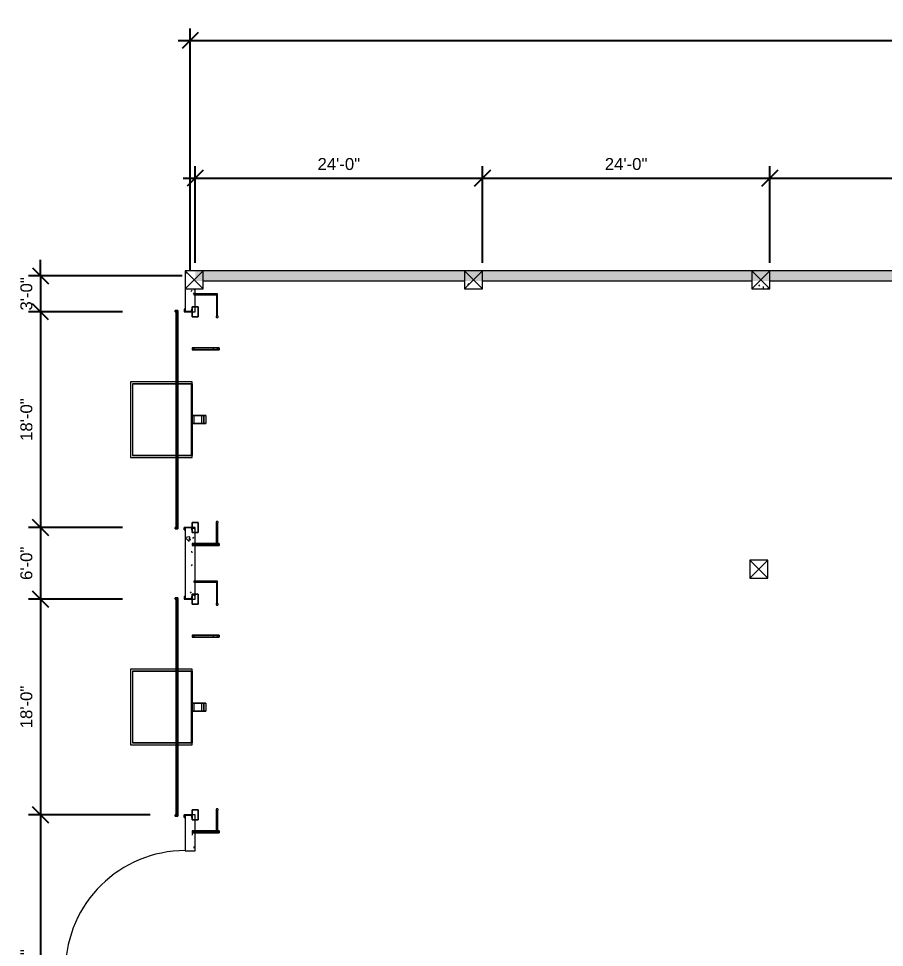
# Model space of a CAD drawing. Header units: inches. Extents: x 1913 to 24953, y -2945 to 1064.
# Drawn here: x 2578 to 3446, y -483 to 448 of the extents above; entities that cross this region are included whole.
import ezdxf

# ---------------------------------------------------------------- set-up
doc = ezdxf.new("R2010")
doc.units = ezdxf.units.IN
doc.header["$MEASUREMENT"] = 0
for name, color, linetype, lineweight in [('A-ANNO-DIMS', 211, 'Continuous', 9), ('A-COLS', 52, 'Continuous', 9), ('A-DOOR', 31, 'Continuous', 13), ('A-WALL', 113, 'Continuous', 13), ('A-WALL-PATT', 111, 'Continuous', 50)]:
    doc.layers.add(name, color=color, linetype=linetype, lineweight=lineweight)
doc.styles.add('Arial', font='arial.ttf', dxfattribs={"height": 12})
doc.dimstyles.new('Linear_-_3_32__Arial', dxfattribs={"dimscale": 12, "dimtxt": 12.243113, "dimasz": 1.333333, "dimexe": 1, "dimexo": 0.666667, "dimgap": 0.666667, "dimtad": 1, "dimdec": 5, "dimrnd": 0.03125, "dimzin": 1, "dimdsep": 46, "dimlunit": 4, "dimtxsty": 'Arial', "dimblk1": 'OBLIQUE', "dimblk2": 'OBLIQUE', "dimsah": 1, "dimcen": 0.09, "dimdle": 1, "dimazin": 0, "dimtfac": 1, "dimtdec": 4, "dimtix": 1, "dimtmove": 0, "dimatfit": 3, "dimfxl": 1, "dimtvp": 1, "dimtfill": 1, "dimfrac": 2, "dimtolj": 1, "dimtzin": 0, "dimarcsym": 2})
pattern_1 = [(140, (3124.017, -677.577), (3.213, 36.72335), [3.84, -42.24]), (85, (3124.017, -677.577), (-38.51274, -7.1044), [3.072, -33.792]), (190.451, (3124.285, -674.517), (-35.29956, 29.62024), [3.263, -35.898]), (136.184, (3113.777, -677.577), (8.4752, 54.6425), [5.76, -63.36]), (186.636, (3114.483, -673.023), (-49.8752, 47.854), [4.895, -53.848]), (81.184, (3113.777, -677.577), (-49.8749, 47.8553), [4.608, -50.688]), (111, (3116.337, -672.457), (20.614, 30.56126), [3.84, -42.24]), (56, (3116.337, -672.457), (-37.1283, 12.4577), [3.072, -33.792]), (161.451, (3118.055, -669.91), (-16.5135, 43.02), [3.263, -35.898]), (127.5, (3124.017, -677.577), (-17.04428, 0.6228), [1.69, -31.693, 1.69, -32.614, -33.92]), (127.5, (3124.017, -677.577), (-17.04428, 0.6228), [-67.686, 1.69, -32.23]), (97.5, (3124.017, -677.577), (-20.19387, 13.4694), [1.69, -17.869, 1.69, -30.925, -12.928]), (97.5, (3124.017, -677.577), (-20.19387, 13.4694), [-52.173, 1.69, -11.238]), (57.5, (3124.017, -688.995), (1.15522, 27.33168), [1.69, -11.11, 1.69, -38.246, -52.992]), (57.5, (3124.017, -688.995), (1.15522, 27.33168), [-52.736, 1.69, -51.302]), (47.5, (3124.017, -694.115), (-5.12498, 29.85903), [1.69, -14.95, 1.69, -24.832, -37.632]), (47.5, (3124.017, -694.115), (-5.12498, 29.85903), [-43.162, 1.69, -35.942])]

# ---------------------------------------------------------------- blocks, each defined once
blk = doc.blocks.new('Sectional_Oh_Door_With_Dock_Leveler_amp_Dock_Shelter_14748 - 8_ x 6_-6_-407396-FloorPlan')
at = {"layer": 'A-DOOR'}
for p, q in [((-72, 29), (-72, 29)), ((-72, 29), (-72, 27)), ((-72, 2), (-72, 29)), ((-70, 29), (-72, 29)), ((-72, 29), (-70, 29)), ((-70, 29), (-70, 2)), ((-70, 27), (-70, 29)), ((-70, 29), (-70, 29)), ((124, 29), (124, 29)), ((124, 29), (124, 27)), ((124, 2), (124, 29)), ((126, 29), (124, 29)), ((124, 29), (126, 29)), ((126, 29), (126, 2)), ((126, 27), (126, 29)), ((126, 29), (126, 29)), ((-103.87, 27.5), (-126, 27.5)), ((-126, 27.5), (-126, 3.5)), ((-126, 27.5), (-126, 27.5)), ((-126, 3.5), (-126, 27.5)), ((-103.87, 27.5), (-126, 27.5)), ((-125, 3.5), (-125, 26.5)), ((-125, 26.5), (-103.87, 26.5)), ((-125, 26.5), (-125, 26.5)), ((-125, 26.5), (-103.87, 26.5)), ((-125, 26.5), (-125, 3.5)), ((-103.87, 27.5), (-103.87, 27.5)), ((-103.87, 26.5), (-103.87, 26.5)), ((-72, 27), (-72, 2)), ((-72, 27), (-70, 27)), ((-72, 4), (-72, 23.12)), ((-72, 23.12), (-72, 4)), ((-72, 23.12), (-70, 23.12)), ((-70, 2), (-70, 27)), ((-70, 4), (-70, 23.12)), ((-70, 23.12), (-70, 4)), ((126, 27.5), (103.87, 27.5)), ((103.87, 27.5), (126, 27.5)), ((103.87, 27.5), (103.87, 27.5)), ((103.87, 26.5), (125, 26.5)), ((125, 26.5), (103.87, 26.5)), ((103.87, 26.5), (103.87, 26.5)), ((124, 27), (124, 2)), ((124, 27), (126, 27)), ((124, 4), (124, 23.12)), ((124, 23.12), (124, 4)), ((124, 23.12), (126, 23.12)), ((125, 26.5), (125, 3.5)), ((125, 3.5), (125, 26.5)), ((125, 26.5), (125, 26.5)), ((126, 3.5), (126, 27.5)), ((126, 27.5), (126, 3.5)), ((126, 27.5), (126, 27.5)), ((126, 2), (126, 27)), ((126, 4), (126, 23.12)), ((126, 23.12), (126, 4)), ((-4, 11.65), (-4, 15.65)), ((-4, 15.65), (-4, 15.65)), ((-4, 15.65), (-4, 13.78)), ((-4, 15.65), (4, 15.65)), ((-4, 15.65), (4, 15.65)), ((-4, 13.78), (-4, 13.35)), ((-4, 13.78), (4, 13.78)), ((-4, 13.35), (-4, 11.4)), ((-4, 13.35), (4, 13.35)), ((-4, 2), (-4, 11.65)), ((4, 11.65), (-4, 11.65)), ((-4, 11.4), (-4, 3.5)), ((-4, 11.4), (4, 11.4)), ((4, 13.78), (4, 15.65)), ((4, 15.65), (4, 15.65)), ((4, 15.65), (4, 11.65)), ((4, 13.35), (4, 13.78)), ((4, 11.4), (4, 13.35)), ((4, 11.65), (4, 2)), ((4, 3.5), (4, 11.4)), ((-126, 3.5), (-125, 3.5)), ((-126, 3.5), (-126, 3.5)), ((-126, 3.5), (-125, 3.5)), ((-125, 3.5), (-125, 3.5)), ((-103, 8), (-113, 8)), ((-113, 8), (-113, 2)), ((-113, 2), (-113, 8)), ((-113, 8), (-103, 8)), ((-113, 8), (-113, 8)), ((-113, 2), (-103, 2)), ((-103, 2), (-113, 2)), ((-113, 2), (-113, 2)), ((-108, 2), (-110.6, 2)), ((-110.6, 2), (-110.6, 1.56)), ((-110.6, 1.56), (-110.6, 2)), ((-108, 2), (-110.6, 2)), ((-110.6, 2), (-110.6, 2)), ((-110.6, 1.56), (-108.24, 1.19)), ((-108.24, 1.19), (-110.6, 1.56)), ((-110.6, 1.56), (-110.6, 1.56)), ((-108.24, 1.19), (-108.24, -5.19)), ((-108.24, -5.19), (-108.24, 1.19)), ((-108.24, 1.19), (-108.24, 1.19)), ((-108, -6), (-108, 2)), ((-108, 2), (-108, 2)), ((-108, 2), (-108, -6)), ((-103, 2), (-103, 8)), ((-103, 8), (-103, 2)), ((-103, 8), (-103, 8)), ((-103, 2), (-103, 2)), ((-72, 4), (-72, 4)), ((-70, 4), (-72, 4)), ((-72, 4), (-70, 4)), ((-72, 2), (-72, 2)), ((-72, 2), (-70, 2)), ((-72, 2), (-70, 2)), ((-70, 4), (-70, 4)), ((-70, 2), (-70, 2)), ((-4, 3.5), (-4, 3.5)), ((-4, 3.5), (-4, 2)), ((-4, 3.5), (4, 3.5)), ((-4, 3.5), (4, 3.5)), ((-4, 2), (-4, 2)), ((-4, 2), (4, 2)), ((-4, 2), (4, 2)), ((4, 2), (4, 3.5)), ((4, 3.5), (4, 3.5)), ((4, 2), (4, 2)), ((113, 8), (103, 8)), ((103, 8), (103, 2)), ((103, 2), (103, 8)), ((103, 8), (113, 8)), ((103, 8), (103, 8)), ((103, 2), (113, 2)), ((113, 2), (103, 2)), ((103, 2), (103, 2)), ((108, 2), (108, -6)), ((110.6, 2), (108, 2)), ((108, -6), (108, 2)), ((108, 2), (110.6, 2)), ((108, 2), (108, 2)), ((108.24, 1.19), (110.6, 1.56)), ((110.6, 1.56), (108.24, 1.19)), ((108.24, -5.19), (108.24, 1.19)), ((108.24, 1.19), (108.24, -5.19)), ((108.24, 1.19), (108.24, 1.19)), ((110.6, 1.56), (110.6, 2)), ((110.6, 2), (110.6, 1.56)), ((110.6, 2), (110.6, 2)), ((110.6, 1.56), (110.6, 1.56)), ((113, 2), (113, 8)), ((113, 8), (113, 2)), ((113, 8), (113, 8)), ((113, 2), (113, 2)), ((124, 4), (124, 4)), ((126, 4), (124, 4)), ((124, 4), (126, 4)), ((124, 2), (124, 2)), ((124, 2), (126, 2)), ((124, 2), (126, 2)), ((125, 3.5), (126, 3.5)), ((126, 3.5), (125, 3.5)), ((125, 3.5), (125, 3.5)), ((126, 4), (126, 4)), ((126, 3.5), (126, 3.5)), ((126, 2), (126, 2)), ((-108.24, -5.19), (-110.6, -5.56)), ((-110.6, -5.56), (-108.24, -5.19)), ((-110.6, -5.56), (-110.6, -6)), ((-110.6, -6), (-110.6, -5.56)), ((-110.6, -5.56), (-110.6, -5.56)), ((-110.6, -6), (-108, -6)), ((-110.6, -6), (-110.6, -6)), ((-110.6, -6), (-108, -6)), ((-108.24, -5.19), (-108.24, -5.19)), ((-108, -6), (-108, -6)), ((108, -6), (110.6, -6)), ((110.6, -6), (108, -6)), ((108, -6), (108, -6)), ((110.6, -5.56), (108.24, -5.19)), ((108.24, -5.19), (110.6, -5.56)), ((108.24, -5.19), (108.24, -5.19)), ((110.6, -6), (110.6, -5.56)), ((110.6, -5.56), (110.6, -6)), ((110.6, -5.56), (110.6, -5.56)), ((110.6, -6), (110.6, -6)), ((-108, -12.5), (-109.5, -12.5)), ((-109.5, -12.5), (-109.5, -15)), ((-109.5, -15), (-109.5, -12.5)), ((-109.5, -12.5), (-108, -12.5)), ((-109.5, -12.5), (-109.5, -12.5)), ((-109.5, -15), (-108, -15)), ((-108, -15), (-109.5, -15)), ((-109.5, -15), (-109.5, -15)), ((-108, -15), (-108, -12.5)), ((-108, -12.5), (-108, -15)), ((-108, -12.5), (-108, -12.5)), ((-108, -15), (-108, -15)), ((108, -12.5), (108, -15)), ((109.5, -12.5), (108, -12.5)), ((108, -12.5), (109.5, -12.5)), ((108, -15), (108, -12.5)), ((108, -12.5), (108, -12.5)), ((108, -15), (109.5, -15)), ((109.5, -15), (108, -15)), ((108, -15), (108, -15)), ((109.5, -15), (109.5, -12.5)), ((109.5, -12.5), (109.5, -15)), ((109.5, -12.5), (109.5, -12.5)), ((109.5, -15), (109.5, -15))]:
    blk.add_line(p, q, dxfattribs=at)
at = {"layer": 'A-DOOR', "lineweight": 9}
for p, q in [((38, 2), (-38, 2)), ((-38, 2), (-38, -60)), ((-36, 2), (-36, -58)), ((-36, 2), (-36, 2)), ((-36, 2), (-36, 1)), ((-36, -58), (-36, 2)), ((36, 2), (-36, 2)), ((-36, 2), (36, 2)), ((-36, 1), (-36, 1)), ((-36, 1), (-36, -58)), ((-36, 1), (36, 1)), ((-36, 1), (36, 1)), ((36, -58), (36, 2)), ((36, 2), (36, -58)), ((36, 1), (36, 2)), ((36, 2), (36, 2)), ((36, -58), (36, 1)), ((36, 1), (36, 1)), ((38, -60), (38, 2)), ((-108, -14), (-108, -12.5)), ((-108, -12.5), (108, -12.5)), ((-108, -12.5), (-108, -12.5)), ((108, -14), (-108, -14)), ((-108, -14), (-108, -14)), ((108, -12.5), (108, -14)), ((108, -12.5), (108, -12.5)), ((108, -14), (108, -14)), ((-38, -60), (38, -60)), ((-36, -58), (36, -58)), ((-36, -58), (-36, -58)), ((-36, -58), (36, -58)), ((-36, -58), (36, -58)), ((36, -58), (36, -58))]:
    blk.add_line(p, q, dxfattribs=at)
at = {"layer": 'A-DOOR', "lineweight": 20}
for p, q in [((108, -12.5), (-108, -12.5)), ((-108, -12.5), (-108, -14)), ((-108, -14), (108, -14)), ((108, -14), (108, -12.5))]:
    blk.add_line(p, q, dxfattribs=at)
at = {"layer": 'A-DOOR'}
for centre, start, end in [((-103, 27), 360, 150), ((-103, 27), 360, 150), ((103, 27), 30, 180), ((103, 27), 30, 180), ((-103, 27), 210, 360), ((-103, 27), 210, 360), ((103, 27), 180, 330), ((103, 27), 180, 330)]:
    blk.add_arc(centre, 1, start, end, dxfattribs=at)
blk = doc.blocks.new('Single-Flush - 10__ x10_-414406-FloorPlan')
at = {"layer": 'A-DOOR', "lineweight": 20}
for p, q in [((58, -5), (58, -125.05)), ((60, -5), (58, -5)), ((60, -5), (60, -125.05)), ((60, -125.05), (58, -125.05))]:
    blk.add_line(p, q, dxfattribs=at)
at = {"layer": 'A-DOOR', "lineweight": 9}
blk.add_arc((60, -5), 120.07, 180, 269.04556, dxfattribs=at)
blk = doc.blocks.new('_Oblique')
at = {"color": 0, "linetype": 'ByBlock', "lineweight": -2}
blk.add_line((-0.5, -0.5), (0.5, 0.5), dxfattribs=at)
blk = doc.blocks.new('*D100')
at = {"layer": 'A-ANNO-DIMS', "color": 0, "lineweight": -2, "transparency": 16777216}
for p, q in [((2749.66, 195.3), (2749.66, 437.92)), ((5053.66, 198.02), (5053.66, 437.92)), ((2737.66, 425.92), (5065.66, 425.92))]:
    blk.add_line(p, q, dxfattribs=at)
at = {"layer": 'Defpoints', "color": 0, "transparency": 16777216}
for p in [(5053.66, 425.92), (2749.66, 187.3), (5053.66, 190.02)]:
    blk.add_point(p, dxfattribs=at)
at = {"layer": 'A-ANNO-DIMS', "color": 0, "lineweight": -2, "transparency": 16777216, "xscale": 16, "yscale": 16, "zscale": 16, "rotation": 180}
blk.add_blockref('_Oblique', (2749.66, 425.92), dxfattribs=at)
at = {"layer": 'A-ANNO-DIMS', "color": 0, "lineweight": -2, "transparency": 16777216, "xscale": 16, "yscale": 16, "zscale": 16}
blk.add_blockref('_Oblique', (5053.66, 425.92), dxfattribs=at)
at = {"layer": 'A-ANNO-DIMS', "color": 3, "lineweight": 0, "transparency": 16777216, "insert": (3901.66, 440.05), "char_height": 12, "width": 73.4587, "attachment_point": 5, "style": 'Arial'}
blk.add_mtext('\\A1;192\'-0"', dxfattribs=at)
blk = doc.blocks.new('*D133')
at = {"layer": 'A-ANNO-DIMS', "color": 0, "lineweight": -2, "transparency": 16777216}
for p, q in [((2599.57, 190.02), (2599.57, 206.02)), ((2741.66, 190.02), (2587.57, 190.02)), ((2599.57, 190.02), (2599.57, 154.02)), ((2681.66, 154.02), (2587.57, 154.02)), ((2599.57, 154.02), (2599.57, 138.02))]:
    blk.add_line(p, q, dxfattribs=at)
at = {"layer": 'Defpoints', "color": 0, "transparency": 16777216}
for p in [(2749.66, 190.02), (2599.57, 154.02), (2689.66, 154.02)]:
    blk.add_point(p, dxfattribs=at)
at = {"layer": 'A-ANNO-DIMS', "color": 0, "lineweight": -2, "transparency": 16777216, "xscale": 16, "yscale": 16, "zscale": 16}
for p, rotation in [((2599.57, 190.02), 270), ((2599.57, 154.02), 90)]:
    blk.add_blockref('_Oblique', p, dxfattribs=dict(at, rotation=rotation))
at = {"layer": 'A-ANNO-DIMS', "color": 3, "lineweight": 0, "transparency": 16777216, "insert": (2585.44, 172.02), "char_height": 12, "width": 51.3081, "attachment_point": 5, "rotation": 90, "style": 'Arial'}
blk.add_mtext('\\A1;3\'-0"', dxfattribs=at)
blk = doc.blocks.new('*D134')
at = {"layer": 'A-ANNO-DIMS', "color": 0, "lineweight": -2, "transparency": 16777216}
for p, q in [((2599.57, 166.02), (2599.57, -73.98)), ((2681.66, 154.02), (2587.57, 154.02)), ((2681.66, -61.98), (2587.57, -61.98))]:
    blk.add_line(p, q, dxfattribs=at)
at = {"layer": 'Defpoints', "color": 0, "transparency": 16777216}
for p in [(2689.66, 154.02), (2599.57, -61.98), (2689.66, -61.98)]:
    blk.add_point(p, dxfattribs=at)
at = {"layer": 'A-ANNO-DIMS', "color": 0, "lineweight": -2, "transparency": 16777216, "xscale": 16, "yscale": 16, "zscale": 16}
for p, rotation in [((2599.57, 154.02), 90), ((2599.57, -61.98), 270)]:
    blk.add_blockref('_Oblique', p, dxfattribs=dict(at, rotation=rotation))
at = {"layer": 'A-ANNO-DIMS', "color": 3, "lineweight": 0, "transparency": 16777216, "insert": (2585.44, 46.02), "char_height": 12, "width": 62.3834, "attachment_point": 5, "rotation": 90, "style": 'Arial'}
blk.add_mtext('\\A1;18\'-0"', dxfattribs=at)
blk = doc.blocks.new('*D135')
at = {"layer": 'A-ANNO-DIMS', "color": 0, "lineweight": -2, "transparency": 16777216}
for p, q in [((2599.57, -49.98), (2599.57, -145.98)), ((2681.66, -61.98), (2587.57, -61.98)), ((2681.66, -133.98), (2587.57, -133.98))]:
    blk.add_line(p, q, dxfattribs=at)
at = {"layer": 'Defpoints', "color": 0, "transparency": 16777216}
for p in [(2689.66, -61.98), (2599.57, -133.98), (2689.66, -133.98)]:
    blk.add_point(p, dxfattribs=at)
at = {"layer": 'A-ANNO-DIMS', "color": 0, "lineweight": -2, "transparency": 16777216, "xscale": 16, "yscale": 16, "zscale": 16}
for p, rotation in [((2599.57, -61.98), 90), ((2599.57, -133.98), 270)]:
    blk.add_blockref('_Oblique', p, dxfattribs=dict(at, rotation=rotation))
at = {"layer": 'A-ANNO-DIMS', "color": 3, "lineweight": 0, "transparency": 16777216, "insert": (2585.44, -97.98), "char_height": 12, "width": 51.3081, "attachment_point": 5, "rotation": 90, "style": 'Arial'}
blk.add_mtext('\\A1;6\'-0"', dxfattribs=at)
blk = doc.blocks.new('*D136')
at = {"layer": 'A-ANNO-DIMS', "color": 0, "lineweight": -2, "transparency": 16777216}
for p, q in [((2599.57, -121.98), (2599.57, -361.98)), ((2681.66, -133.98), (2587.57, -133.98)), ((2709.4, -349.98), (2587.57, -349.98))]:
    blk.add_line(p, q, dxfattribs=at)
at = {"layer": 'Defpoints', "color": 0, "transparency": 16777216}
for p in [(2689.66, -133.98), (2599.57, -349.98), (2717.4, -349.98)]:
    blk.add_point(p, dxfattribs=at)
at = {"layer": 'A-ANNO-DIMS', "color": 0, "lineweight": -2, "transparency": 16777216, "xscale": 16, "yscale": 16, "zscale": 16}
for p, rotation in [((2599.57, -133.98), 90), ((2599.57, -349.98), 270)]:
    blk.add_blockref('_Oblique', p, dxfattribs=dict(at, rotation=rotation))
at = {"layer": 'A-ANNO-DIMS', "color": 3, "lineweight": 0, "transparency": 16777216, "insert": (2585.44, -241.98), "char_height": 12, "width": 62.3834, "attachment_point": 5, "rotation": 90, "style": 'Arial'}
blk.add_mtext('\\A1;18\'-0"', dxfattribs=at)
blk = doc.blocks.new('*D137')
at = {"layer": 'A-ANNO-DIMS', "color": 0, "lineweight": -2, "transparency": 16777216}
for p, q in [((2599.57, -337.98), (2599.57, -673.98)), ((2709.4, -349.98), (2587.57, -349.98)), ((2741.66, -661.98), (2587.57, -661.98))]:
    blk.add_line(p, q, dxfattribs=at)
at = {"layer": 'Defpoints', "color": 0, "transparency": 16777216}
for p in [(2717.4, -349.98), (2599.57, -661.98), (2749.66, -661.98)]:
    blk.add_point(p, dxfattribs=at)
at = {"layer": 'A-ANNO-DIMS', "color": 0, "lineweight": -2, "transparency": 16777216, "xscale": 16, "yscale": 16, "zscale": 16}
for p, rotation in [((2599.57, -349.98), 90), ((2599.57, -661.98), 270)]:
    blk.add_blockref('_Oblique', p, dxfattribs=dict(at, rotation=rotation))
at = {"layer": 'A-ANNO-DIMS', "color": 3, "lineweight": 0, "transparency": 16777216, "insert": (2585.44, -505.98), "char_height": 12, "width": 62.3834, "attachment_point": 5, "rotation": 90, "style": 'Arial'}
blk.add_mtext('\\A1;26\'-0"', dxfattribs=at)
blk = doc.blocks.new('*D156')
at = {"layer": 'A-ANNO-DIMS', "color": 0, "lineweight": -2, "transparency": 16777216}
for p, q in [((3042.66, 203.02), (3042.66, 299.97)), ((3330.66, 203.02), (3330.66, 299.97)), ((3030.66, 287.97), (3342.66, 287.97))]:
    blk.add_line(p, q, dxfattribs=at)
at = {"layer": 'Defpoints', "color": 0, "transparency": 16777216}
for p in [(3330.66, 287.97), (3042.66, 195.02), (3330.66, 195.02)]:
    blk.add_point(p, dxfattribs=at)
at = {"layer": 'A-ANNO-DIMS', "color": 0, "lineweight": -2, "transparency": 16777216, "xscale": 16, "yscale": 16, "zscale": 16, "rotation": 180}
blk.add_blockref('_Oblique', (3042.66, 287.97), dxfattribs=at)
at = {"layer": 'A-ANNO-DIMS', "color": 0, "lineweight": -2, "transparency": 16777216, "xscale": 16, "yscale": 16, "zscale": 16}
blk.add_blockref('_Oblique', (3330.66, 287.97), dxfattribs=at)
at = {"layer": 'A-ANNO-DIMS', "color": 3, "lineweight": 0, "transparency": 16777216, "insert": (3186.66, 302.1), "char_height": 12, "width": 51.3081, "attachment_point": 5, "style": 'Arial'}
blk.add_mtext('\\A1;24\'-0"', dxfattribs=at)
blk = doc.blocks.new('*D157')
at = {"layer": 'A-ANNO-DIMS', "color": 0, "lineweight": -2, "transparency": 16777216}
for p, q in [((3330.66, 203.02), (3330.66, 299.97)), ((3618.66, 203.02), (3618.66, 299.97)), ((3318.66, 287.97), (3630.66, 287.97))]:
    blk.add_line(p, q, dxfattribs=at)
at = {"layer": 'Defpoints', "color": 0, "transparency": 16777216}
for p in [(3618.66, 287.97), (3330.66, 195.02), (3618.66, 195.02)]:
    blk.add_point(p, dxfattribs=at)
at = {"layer": 'A-ANNO-DIMS', "color": 0, "lineweight": -2, "transparency": 16777216, "xscale": 16, "yscale": 16, "zscale": 16, "rotation": 180}
blk.add_blockref('_Oblique', (3330.66, 287.97), dxfattribs=at)
at = {"layer": 'A-ANNO-DIMS', "color": 0, "lineweight": -2, "transparency": 16777216, "xscale": 16, "yscale": 16, "zscale": 16}
blk.add_blockref('_Oblique', (3618.66, 287.97), dxfattribs=at)
at = {"layer": 'A-ANNO-DIMS', "color": 3, "lineweight": 0, "transparency": 16777216, "insert": (3474.66, 302.1), "char_height": 12, "width": 51.3081, "attachment_point": 5, "style": 'Arial'}
blk.add_mtext('\\A1;24\'-0"', dxfattribs=at)
blk = doc.blocks.new('*D163')
at = {"layer": 'A-ANNO-DIMS', "color": 0, "lineweight": -2, "transparency": 16777216}
for p, q in [((2754.66, 203.02), (2754.66, 299.97)), ((3042.66, 203.02), (3042.66, 299.97)), ((2742.66, 287.97), (3054.66, 287.97))]:
    blk.add_line(p, q, dxfattribs=at)
at = {"layer": 'Defpoints', "color": 0, "transparency": 16777216}
for p in [(3042.66, 287.97), (2754.66, 195.02), (3042.66, 195.02)]:
    blk.add_point(p, dxfattribs=at)
at = {"layer": 'A-ANNO-DIMS', "color": 0, "lineweight": -2, "transparency": 16777216, "xscale": 16, "yscale": 16, "zscale": 16, "rotation": 180}
blk.add_blockref('_Oblique', (2754.66, 287.97), dxfattribs=at)
at = {"layer": 'A-ANNO-DIMS', "color": 0, "lineweight": -2, "transparency": 16777216, "xscale": 16, "yscale": 16, "zscale": 16}
blk.add_blockref('_Oblique', (3042.66, 287.97), dxfattribs=at)
at = {"layer": 'A-ANNO-DIMS', "color": 3, "lineweight": 0, "transparency": 16777216, "insert": (2898.66, 302.1), "char_height": 12, "width": 62.3834, "attachment_point": 5, "style": 'Arial'}
blk.add_mtext('\\A1;24\'-0"', dxfattribs=at)

msp = doc.modelspace()

# ---------------------------------------------------------------- hatches: boundary and pattern name
at = {"layer": 'A-WALL-PATT', "lineweight": 0}
h = msp.add_hatch(dxfattribs=at)
h.set_pattern_fill('FP_1', color=256, angle=90, style=0, pattern_type=2)
h.set_pattern_definition(pattern_1)
h.paths.add_polyline_path([(2754.664949, 154.024501), (2744.664949, 154.024501), (2744.664949, 195.024501), (2754.664949, 195.024501), (2754.664949, 185.024501), (2754.664949, 177.024501)], flags=0)
h.paths.add_polyline_path([(2754.664949, -133.975499), (2744.664949, -133.975499), (2744.664949, -61.975499), (2754.664949, -61.975499)], flags=0)
h.paths.add_polyline_path([(2754.664949, -385.975499), (2744.664949, -385.975499), (2744.664949, -349.975499), (2754.664949, -349.975499)], flags=0)
h.paths.add_polyline_path([(2754.664949, -514.975499), (2744.664949, -514.975499), (2744.664949, -505.975499), (2754.664949, -505.975499)], flags=0)
h = msp.add_hatch(dxfattribs=at)
h.set_pattern_fill('FP_1', color=256, angle=90, style=0, pattern_type=2)
h.set_pattern_definition(pattern_1)
h.paths.add_polyline_path([(3571.664949, 185.024501), (3571.664949, 195.024501), (4482.664949, 195.024501), (4482.664949, 185.024501), (4464.664949, 185.024501), (4194.664949, 185.024501), (4176.664949, 185.024501), (3906.664949, 185.024501), (3888.664949, 185.024501), (3618.664949, 185.024501), (3600.664949, 185.024501), (3592.664949, 185.024501), (3586.664949, 185.024501)], flags=0)
h.paths.add_polyline_path([(2754.664949, 185.024501), (2754.664949, 195.024501), (3535.664949, 195.024501), (3535.664949, 185.024501), (3330.664949, 185.024501), (3312.664949, 185.024501), (3042.664949, 185.024501), (3024.664949, 185.024501), (2763.664949, 185.024501)], flags=0)
h = msp.add_hatch(dxfattribs=at)
h.set_pattern_fill('FP_1', color=256, angle=90, style=0, pattern_type=2)
h.set_pattern_definition(pattern_1)
h.paths.add_polyline_path([(3042.664949, 177.024501), (3024.664949, 177.024501), (3024.664949, 185.024501), (3042.664949, 185.024501)], flags=0)
h = msp.add_hatch(dxfattribs=at)
h.set_pattern_fill('FP_1', color=256, angle=90, style=0, pattern_type=2)
h.set_pattern_definition(pattern_1)
h.paths.add_polyline_path([(3330.664949, 177.024501), (3312.664949, 177.024501), (3312.664949, 185.024501), (3330.664949, 185.024501)], flags=0)

# ---------------------------------------------------------------- linework, layer by layer
at = {"layer": 'A-COLS', "lineweight": 0}
for p, q in [((2762.664949, 195.024501), (2744.664949, 195.024501)), ((2744.664949, 195.024501), (2744.664949, 177.024501)), ((2744.664949, 195.024501), (2762.664949, 177.024501)), ((2744.664949, 177.024501), (2762.664949, 195.024501)), ((2762.664949, 177.024501), (2762.664949, 195.024501)), ((3042.664949, 195.024501), (3024.664949, 195.024501)), ((3024.664949, 195.024501), (3024.664949, 177.024501)), ((3024.664949, 195.024501), (3042.664949, 177.024501)), ((3024.664949, 177.024501), (3042.664949, 195.024501)), ((3042.664949, 177.024501), (3042.664949, 195.024501)), ((3330.664949, 195.024501), (3312.664949, 195.024501)), ((3312.664949, 195.024501), (3312.664949, 177.024501)), ((3312.664949, 195.024501), (3330.664949, 177.024501)), ((3312.664949, 177.024501), (3330.664949, 195.024501)), ((3330.664949, 177.024501), (3330.664949, 195.024501)), ((2744.664949, 177.024501), (2762.664949, 177.024501)), ((3024.664949, 177.024501), (3042.664949, 177.024501)), ((3312.664949, 177.024501), (3330.664949, 177.024501)), ((3328.664949, -94.975499), (3310.664949, -94.975499)), ((3310.664949, -94.975499), (3310.664949, -112.975499)), ((3310.664949, -94.975499), (3328.664949, -112.975499)), ((3310.664949, -112.975499), (3328.664949, -94.975499)), ((3328.664949, -112.975499), (3328.664949, -94.975499)), ((3310.664949, -112.975499), (3328.664949, -112.975499))]:
    msp.add_line(p, q, dxfattribs=at)
at = {"layer": 'A-WALL', "lineweight": 0}
for p, q in [((2744.664949, 195.024501), (2744.664949, 154.024501)), ((3535.664949, 195.024501), (2744.664949, 195.024501)), ((2754.664949, 154.024501), (2754.664949, 177.024501)), ((2754.664949, 177.024501), (2762.664949, 177.024501)), ((2762.664949, 185.024501), (3024.664949, 185.024501)), ((2762.664949, 177.024501), (2762.664949, 185.024501)), ((3024.664949, 185.024501), (3024.664949, 177.024501)), ((3024.664949, 177.024501), (3042.664949, 177.024501)), ((3042.664949, 185.024501), (3312.664949, 185.024501)), ((3042.664949, 177.024501), (3042.664949, 185.024501)), ((3312.664949, 185.024501), (3312.664949, 177.024501)), ((3312.664949, 177.024501), (3330.664949, 177.024501)), ((3330.664949, 185.024501), (3535.664949, 185.024501)), ((3330.664949, 177.024501), (3330.664949, 185.024501)), ((2744.664949, 154.024501), (2754.664949, 154.024501)), ((2754.664949, -61.975499), (2744.664949, -61.975499)), ((2744.664949, -61.975499), (2744.664949, -133.975499)), ((2754.664949, -133.975499), (2754.664949, -61.975499)), ((2744.664949, -133.975499), (2754.664949, -133.975499)), ((2754.664949, -349.975499), (2744.664949, -349.975499)), ((2744.664949, -349.975499), (2744.664949, -385.975499)), ((2754.664949, -385.975499), (2754.664949, -349.975499)), ((2744.664949, -385.975499), (2754.664949, -385.975499))]:
    msp.add_line(p, q, dxfattribs=at)

# ---------------------------------------------------------------- block references
at = {"layer": 'A-ANNO-DIMS', "color": 1, "lineweight": 0, "rotation": 270}
msp.add_blockref('Single-Flush - 10__ x10_-414406-FloorPlan', (2749.664949, -445.975499), dxfattribs=at)
at = {"layer": 'A-DOOR', "lineweight": 0, "rotation": 270}
for p in [(2749.664949, 46.024501), (2749.664949, -241.975499)]:
    msp.add_blockref('Sectional_Oh_Door_With_Dock_Leveler_amp_Dock_Shelter_14748 - 8_ x 6_-6_-407396-FloorPlan', p, dxfattribs=at)

# ---------------------------------------------------------------- dimensions: what is measured, and where the dimension line sits
at = {"layer": 'A-ANNO-DIMS', "color": 1, "lineweight": 0}
for base, p1, p2, angle, picture, middle in [((5053.664949, 425.921719), (2749.664949, 187.297724), (5053.664949, 190.024501), 180, '*D100', (3901.664949, 440.048595)), ((3042.664949, 287.968337), (2754.664949, 195.024501), (3042.664949, 195.024501), 180, '*D163', (2898.664949, 302.095213)), ((3330.664949, 287.968337), (3042.664949, 195.024501), (3330.664949, 195.024501), 180, '*D156', (3186.664949, 302.095213)), ((3618.664949, 287.968337), (3330.664949, 195.024501), (3618.664949, 195.024501), 180, '*D157', (3474.664949, 302.095213)), ((2599.569174, 154.024501), (2749.664949, 190.024501), (2689.664949, 154.024501), 90, '*D133', (2585.438205, 172.024501)), ((2599.569174, -61.975499), (2689.664949, 154.024501), (2689.664949, -61.975499), 90, '*D134', (2585.442298, 46.024501)), ((2599.569174, -133.975499), (2689.664949, -61.975499), (2689.664949, -133.975499), 90, '*D135', (2585.442298, -97.975499)), ((2599.569174, -349.975499), (2689.664949, -133.975499), (2717.400427, -349.975499), 90, '*D136', (2585.442298, -241.975499)), ((2599.569174, -661.975499), (2717.400427, -349.975499), (2749.664949, -661.975499), 90, '*D137', (2585.442298, -505.975499))]:
    dim = msp.add_linear_dim(base=base, p1=p1, p2=p2, angle=angle, dimstyle='Linear_-_3_32__Arial', override={"dimpost": '<>', "dimclrt": 3, "dimfxl": 288.006944, "dimtfill": 0}, dxfattribs=at)
    dim.commit()
    dim.dimension.update_dxf_attribs({"geometry": picture, "text_midpoint": middle})

doc.saveas('drawing.dxf')
